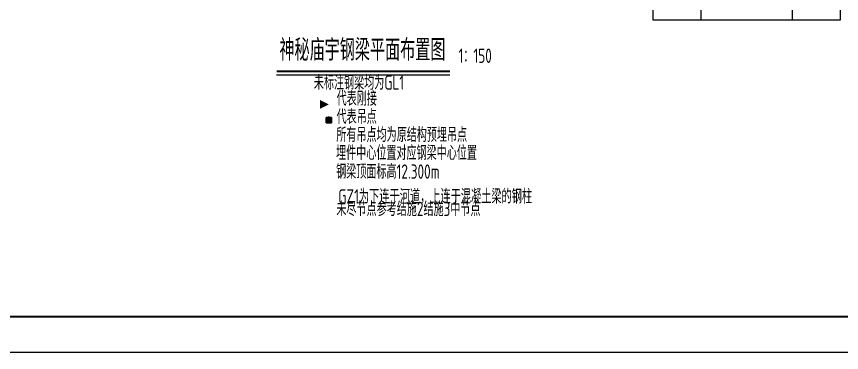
# Model space of a CAD drawing. Extents: x -803796 to -501762, y -1479216 to -846035.
# Drawn here: x -573220 to -538792, y -1123415 to -1109375 of the extents above; entities that cross this region are included whole.
import ezdxf
from ezdxf.enums import TextEntityAlignment as Align

# ---------------------------------------------------------------- set-up
doc = ezdxf.new("R2010")
doc.units = 0
doc.header["$LTSCALE"] = 1500
doc.linetypes.add('CENTER', pattern=[2, 1.25, -0.25, 0.25, -0.25])
doc.layers.get('0').update_dxf_attribs({"linetype": 'CONTINUOUS'})
for name, color, linetype in [('AR-INT DECO', 140, 'CONTINUOUS'), ('BORDER', 7, 'CONTINUOUS'), ('NUM', 7, 'CONTINUOUS'), ('STPM_RBEAM_SIG', 2, 'CONTINUOUS'), ('TAB', 7, 'CONTINUOUS'), ('TEXT', 7, 'CONTINUOUS')]:
    doc.layers.add(name, color=color, linetype=linetype)
doc.layers.add('点画线', color=1, linetype='CENTER', lineweight=13)
doc.layers.add('粗实线', color=7, linetype='CONTINUOUS', lineweight=30)
doc.styles.add('TSSD_NORM', font='tssdeng.shx', dxfattribs={"width": 0.7, "bigfont": 'hztxt.shx'})

# ---------------------------------------------------------------- blocks, each defined once
blk = doc.blocks.new('A$C47E14B26')
at = {"layer": '点画线'}
for p, q in [((358, 912), (358, -1338)), ((1483, -213), (-767, -213))]:
    blk.add_line(p, q, dxfattribs=at)
at = {"layer": '粗实线'}
for p, q in [((-767, 912), (1483, 912)), ((-767, 912), (-767, -1338)), ((-317, -813), (-317, 387)), ((-167, -813), (-167, 387)), ((883, -813), (883, 387)), ((1033, 387), (1033, -813)), ((1483, 912), (1483, -1338)), ((-767, -1338), (1483, -1338))]:
    blk.add_line(p, q, dxfattribs=at)
for centre, start, end in [((-242, 387), 0, 180), ((958, 387), 0, 180), ((-242, -813), 180, 0), ((958, -813), 180, 0)]:
    blk.add_arc(centre, 75, start, end, dxfattribs=at)
blk = doc.blocks.new('gdf')
h = blk.add_hatch(color=4)
edge = h.paths.add_edge_path()
edge.add_arc((75802667.5, 175120681), 80, 0, 360)
at = {"color": 4}
blk.add_circle((75802667.5, 175120681), 80, dxfattribs=at)

msp = doc.modelspace()

# ---------------------------------------------------------------- linework, layer by layer
at = {"layer": 'BORDER', "elevation": -3.1}
msp.add_lwpolyline([(-590861.8, -1123415.5), (-590861.8, -1060415.5), (-501761.8, -1060415.5), (-501761.8, -1123415.5)], close=True, dxfattribs=at)
at = {"layer": 'BORDER', "const_width": 75, "elevation": -3.1}
msp.add_lwpolyline([(-587111.8, -1121915.5), (-587111.8, -1061915.5), (-503261.8, -1061915.5), (-503261.8, -1121915.5)], close=True, dxfattribs=at)
at = {"layer": 'NUM', "const_width": 75, "elevation": -6.2}
msp.add_lwpolyline([(-562369.2, -1111669.8), (-555130.8, -1111669.8)], dxfattribs=at)
at = {"layer": 'NUM', "elevation": -6.2}
msp.add_lwpolyline([(-562369.2, -1111819.8), (-555130.8, -1111819.8)], dxfattribs=at)
at = {"layer": 'STPM_RBEAM_SIG', "elevation": -6.2}
msp.add_lwpolyline([(-560560.4, -1113050.5, 375, 0, 0), (-560185.4, -1113050.5, 375, 0, 0)], format="xyseb", dxfattribs=at)
at = {"layer": 'TAB'}
for p, q in [((-544657.3, -1107927.2, -3.1), (-544657.3, -1109527.2, -3.1)), ((-540843.5, -1107927.2, -3.1), (-540843.5, -1109527.2, -3.1))]:
    msp.add_line(p, q, dxfattribs=at)
at = {"layer": 'TAB', "elevation": -3.1}
msp.add_lwpolyline([(-546657.3, -1108727.2), (-538843.5, -1108727.2), (-538843.5, -1109527.2), (-546657.3, -1109527.2)], close=True, dxfattribs=at)
at = {"layer": 'TEXT'}
msp.add_line((-560188.4, -1113849.3, -6.2), (-560188.4, -1113549.3, -6.2), dxfattribs=at)

# ---------------------------------------------------------------- block references
at = {"layer": 'AR-INT DECO', "rotation": 332.1737549214332}
msp.add_blockref('gdf', (-149342480.1, -120600634.2, -6.2), dxfattribs=at)
at = {"layer": 'TEXT', "xscale": 0.0999999999999999, "yscale": 0.0999999999999999, "zscale": 0.0999999999999999, "rotation": 270.0000000000304}
msp.add_blockref('A$C47E14B26', (-560167, -1113666.1, -6.2), dxfattribs=at)

# ---------------------------------------------------------------- texts
at = {"layer": 'NUM', "style": 'TSSD_NORM', "width": 0.7}
for s, height, p in [('神秘庙宇钢梁平面布置图', 900, (-562248.7, -1111496.8, -6.2)), (' 1：150', 600, (-555027.6, -1111496.8, -6.2)), ('未标注钢梁均为GL1', 600, (-560810.8, -1112617.5, -6.2)), ('代表刚接', 600, (-559861.1, -1113285.8, -6.2)), ('代表吊点', 600, (-559864.4, -1114043.3, -6.2)), ('所有吊点均为原结构预埋吊点', 600, (-559874.3, -1114799.1, -6.2)), ('埋件中心位置对应钢梁中心位置', 600, (-559884.3, -1115554.9, -6.2)), ('钢梁顶面标高12.300m', 600, (-559880, -1116335.2, -6.2)), ('未尽节点参考结施2结施3中节点', 600, (-559871.4, -1117895.6, -6.2))]:
    msp.add_text(s, height=height, dxfattribs=at).set_placement(p, align=Align.BOTTOM_LEFT)
msp.add_text('GZ1为下连于河道，上连于混凝土梁的钢柱', height=600, dxfattribs=at).set_placement((-559795.4, -1117194.6, -6.2), (-551703.1, -1117194.6, -6.2), align=Align.FIT)

doc.saveas('drawing.dxf')
